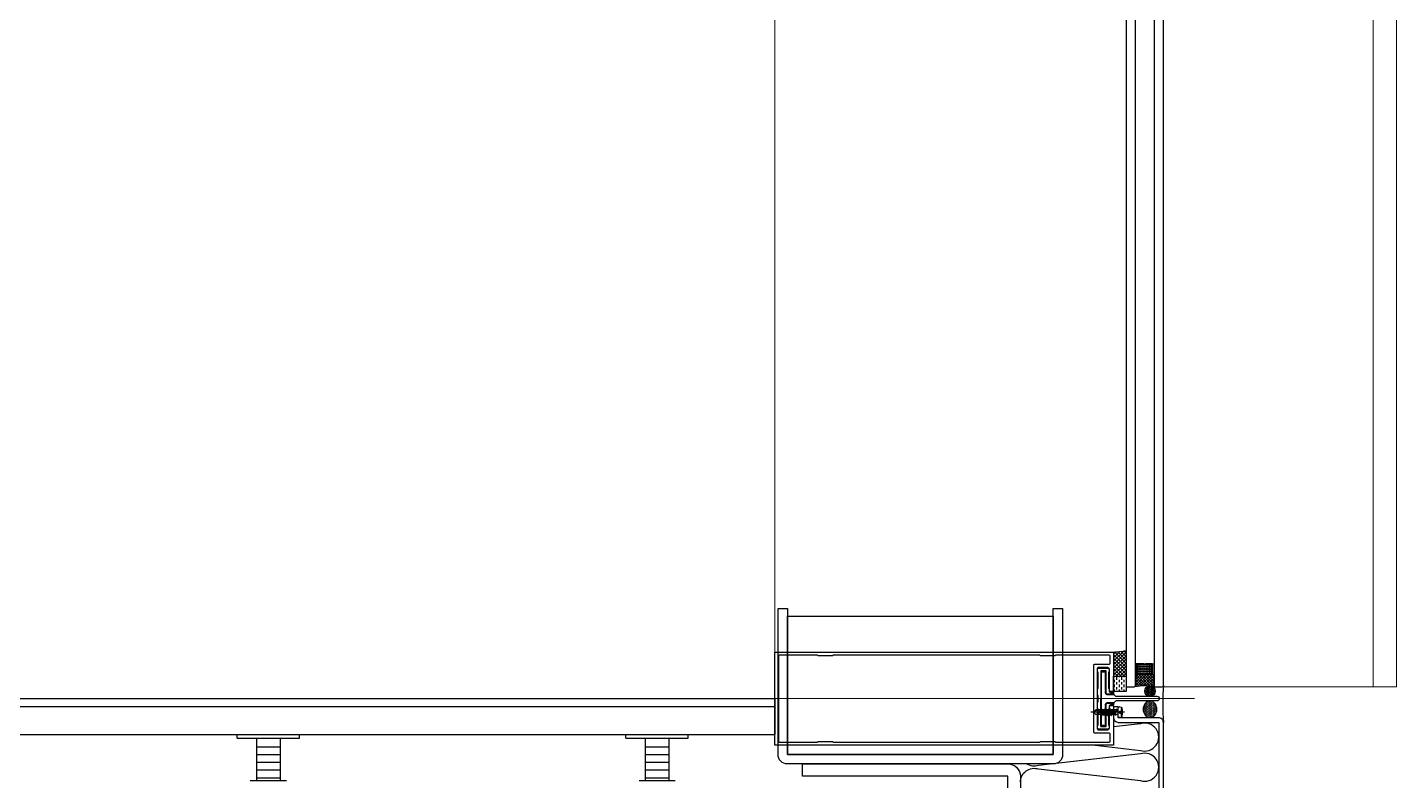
# Model space of a CAD drawing. Header units: millimetres. Extents: x 17311 to 801382, y -242618 to -104888.
# Drawn here: x 154165 to 155045, y -217761 to -217276 of the extents above; entities that cross this region are included whole.
import ezdxf

# ---------------------------------------------------------------- set-up
doc = ezdxf.new("R2010")
doc.units = ezdxf.units.MM
doc.header["$LTSCALE"] = 250
for name, pattern in [('CENTER', [50.8, 31.75, -6.35, 6.35, -6.35]), ('HIDDEN', [9.525, 6.35, -3.175]), ('HIDDEN2', [4.7625, 3.175, -1.5875])]:
    doc.linetypes.add(name, pattern=pattern)
for name, color, linetype in [('A-ELE-4', 4, 'Continuous'), ('A-ELE-8', 8, 'Continuous'), ('A-FIN', 6, 'Continuous'), ('A-WIN', 4, 'Continuous'), ('B-AR', 7, 'Continuous'), ('EXTRUSION', 7, 'Continuous'), ('GES', 7, 'Continuous'), ('GLASS', 7, 'Continuous'), ('ISL', 251, 'Continuous'), ('polyamide', 6, 'Continuous'), ('S-TEEL', 4, 'Continuous'), ('SCREW', 1, 'Continuous'), ('SEALANT', 252, 'Continuous'), ('W250', 7, 'Continuous'), ('하부', 6, 'Continuous')]:
    doc.layers.add(name, color=color, linetype=linetype)
doc.layers.add('A-WIN-ELE', color=8, linetype='Continuous', lineweight=9)
doc.layers.add('CEN', color=1, linetype='Continuous', lineweight=9)
pattern_1 = [(90, (81559.6663, 89232.96467), (-0.15875, 0.079375), [0, -0.15875])]

# ---------------------------------------------------------------- blocks, each defined once
blk = doc.blocks.new('PH-4-16')
at = {"layer": 'SCREW'}
for p, q in [((-1.51, 0), (-1.51, -0.97)), ((1.51, 0), (1.51, -1.59)), ((0.05, -0.87), (-2.01, -1.2)), ((2, -1.79), (-2.01, -2.45)), ((2, -3.03), (-2.01, -3.69)), ((2, -4.27), (-2.01, -4.93)), ((2, -5.51), (-2.01, -6.17)), ((2, -6.75), (-2.01, -7.41)), ((2, -7.99), (-2.01, -8.65)), ((-2, -1.27), (-1.51, -1.47)), ((-2, -2.51), (-1.51, -2.71)), ((-2, -3.75), (-1.51, -3.95)), ((-2, -4.99), (-1.51, -5.2)), ((-2, -6.24), (-1.51, -6.44)), ((-2, -7.48), (-1.51, -7.68)), ((-2, -8.72), (-1.51, -8.92)), ((-1.99, -1.17), (-1.51, -0.97)), ((-1.99, -2.41), (-1.51, -2.21)), ((-1.99, -3.65), (-1.51, -3.45)), ((-1.99, -4.89), (-1.51, -4.69)), ((-1.99, -6.13), (-1.51, -5.93)), ((-1.99, -7.37), (-1.51, -7.17)), ((-1.99, -8.61), (-1.51, -8.41)), ((0.07, -0.97), (-1.95, -1.3)), ((1.99, -1.89), (-1.95, -2.54)), ((1.99, -3.13), (-1.95, -3.78)), ((1.99, -4.37), (-1.95, -5.02)), ((1.99, -5.61), (-1.95, -6.26)), ((1.99, -6.86), (-1.95, -7.5)), ((1.99, -8.1), (-1.95, -8.75)), ((0.05, -0.87), (-1.51, -0.97)), ((0.07, -0.97), (-1.51, -1.47)), ((-1.51, -1.47), (-1.51, -2.21)), ((1.51, -1.59), (-1.51, -2.21)), ((1.51, -2.09), (-1.51, -2.71)), ((-1.51, -2.71), (-1.51, -3.45)), ((1.51, -2.83), (-1.51, -3.45)), ((1.51, -3.33), (-1.51, -3.95)), ((1.51, -4.07), (-1.51, -4.69)), ((1.51, -4.57), (-1.51, -5.2)), ((-1.51, -5.2), (-1.51, -5.93)), ((1.51, -5.31), (-1.51, -5.93)), ((1.51, -5.81), (-1.51, -6.44)), ((-1.51, -6.44), (-1.51, -7.17)), ((1.51, -6.55), (-1.51, -7.17)), ((1.51, -7.05), (-1.51, -7.68)), ((-1.51, -7.68), (-1.51, -8.41)), ((1.51, -7.79), (-1.51, -8.41)), ((1.51, -8.29), (-1.51, -8.92)), ((1.51, -1.59), (2, -1.79)), ((1.99, -1.89), (1.51, -2.09)), ((1.51, -2.09), (1.51, -2.83)), ((2, -3.03), (1.51, -2.83)), ((1.99, -3.13), (1.51, -3.33)), ((1.51, -3.33), (1.51, -4.07)), ((2, -4.27), (1.51, -4.07)), ((1.99, -4.37), (1.51, -4.57)), ((1.51, -4.57), (1.51, -5.31)), ((2, -5.51), (1.51, -5.31)), ((1.99, -5.61), (1.51, -5.81)), ((1.51, -5.81), (1.51, -6.55)), ((2, -6.75), (1.51, -6.55)), ((1.99, -6.86), (1.51, -7.05)), ((1.51, -7.05), (1.51, -7.79)), ((2, -7.99), (1.51, -7.79)), ((1.99, -8.1), (1.51, -8.29)), ((1.51, -8.29), (1.51, -9.03)), ((2, -9.23), (-2.01, -9.89)), ((2, -10.47), (-2.01, -11.13)), ((-2, -9.96), (-1.51, -10.16)), ((-2, -11.2), (-1.51, -11.4)), ((-1.99, -9.85), (-1.51, -9.66)), ((-1.99, -11.09), (-1.51, -10.9)), ((1.99, -9.34), (-1.95, -9.99)), ((1.99, -10.58), (-1.95, -11.23)), ((-1.51, -8.92), (-1.51, -9.66)), ((1.51, -9.03), (-1.51, -9.66)), ((1.51, -9.53), (-1.51, -10.16)), ((-1.51, -10.16), (-1.51, -10.9)), ((1.51, -10.27), (-1.51, -10.9)), ((1.51, -10.77), (-1.51, -11.4)), ((-1.51, -11.4), (-1.51, -14.46)), ((-1.51, -14.46), (-1.14, -14.46)), ((0, -16), (-1.51, -14.46)), ((-1.14, -12.61), (-1.14, -14.46)), ((-1.14, -14.46), (0, -16)), ((0, -16), (1.51, -14.49)), ((1.51, -14.49), (0.4, -12.23)), ((2, -9.23), (1.51, -9.03)), ((1.99, -9.34), (1.51, -9.53)), ((1.51, -9.53), (1.51, -10.27)), ((2, -10.47), (1.51, -10.27)), ((1.99, -10.58), (1.51, -10.77)), ((1.51, -10.77), (1.51, -14.49))]:
    blk.add_line(p, q, dxfattribs=at)
at = {"layer": 'SCREW', "color": 1, "linetype": 'CENTER'}
blk.add_line((0, 3.95), (0, -17.67), dxfattribs=at)
at = {"layer": 'SCREW', "linetype": 'HIDDEN2'}
blk.add_line((-1.51, -3.95), (-1.51, -4.69), dxfattribs=at)
at = {"layer": 'SCREW'}
blk.add_lwpolyline([(3.48, 0.99), (3.48, 0), (-3.48, 0), (-3.48, 0.99, -0.336479), (-2.53, 2.23, -0.138717), (2.53, 2.23, -0.336479)], format="xyb", close=True, dxfattribs=at)
blk.add_lwpolyline([(-2.53, 2.23), (-2.31, 2.03), (-2.06, 1.94), (-1.79, 1.92), (-1.52, 1.95), (-1.25, 2.02), (-1.01, 2.09), (-0.81, 2.13), (-0.65, 2.14), (-0.55, 2.08), (-0.5, 1.96), (-0.49, 1.8), (-0.49, 1.61), (-0.51, 1.41), (-0.52, 1.2), (-0.51, 1.01), (-0.47, 0.84), (-0.39, 0.71), (-0.28, 0.61), (-0.14, 0.55), (0, 0.53), (0.14, 0.55), (0.28, 0.61), (0.39, 0.71), (0.47, 0.84), (0.51, 1.01), (0.52, 1.2), (0.51, 1.41), (0.49, 1.61), (0.49, 1.8), (0.5, 1.96), (0.55, 2.08), (0.65, 2.14), (0.81, 2.13), (1.01, 2.09), (1.25, 2.02), (1.52, 1.95), (1.79, 1.92), (2.06, 1.94), (2.31, 2.03), (2.53, 2.23)], dxfattribs=at)
for centre, radius, start, end in [((-1.92, -1.23), 0.0931, 139.86612, 209.92465), ((-1.92, -2.47), 0.0931, 139.86612, 209.92465), ((-1.92, -3.71), 0.0931, 139.86612, 209.92465), ((-1.92, -4.95), 0.0931, 139.86612, 209.92465), ((-1.92, -6.19), 0.0931, 139.86612, 209.92465), ((-1.92, -7.43), 0.0931, 139.86612, 209.92465), ((-1.92, -8.67), 0.0931, 139.86612, 209.92465), ((0.03, -0.92), 0.0605, 310.72712, 69.31493), ((1.92, -1.83), 0.0931, 319.86612, 29.92465), ((1.92, -3.07), 0.0931, 319.86612, 29.92465), ((1.92, -4.31), 0.0931, 319.86612, 29.92465), ((1.92, -5.55), 0.0931, 319.86612, 29.92465), ((1.92, -6.8), 0.0931, 319.86612, 29.92465), ((1.92, -8.04), 0.0931, 319.86612, 29.92465), ((-1.92, -9.91), 0.0931, 139.86612, 209.92465), ((-1.92, -11.15), 0.0931, 139.86612, 209.92465), ((-0.33, -12.61), 0.815, 27.36497, 180), ((1.92, -9.28), 0.0931, 319.86612, 29.92465), ((1.92, -10.52), 0.0931, 319.86612, 29.92465)]:
    blk.add_arc(centre, radius, start, end, dxfattribs=at)
blk = doc.blocks.new('A$C4f50ee67')
at = {"layer": 'GLASS', "transparency": 33554687}
h = blk.add_hatch(dxfattribs=at)
h.set_pattern_fill('ANSI37', color=253, scale=10, angle=90, style=0)
h.set_pattern_definition([(315, (-482.3626, 2021.3178), (0.8838835, 0.8838835), []), (45, (-482.3626, 2021.3178), (-0.8838835, 0.8838835), [])])
h.paths.add_polyline_path([(-202, 8.5, 0.198912), (-201.71, 7.79, 0.112366), (-214.29, 7.79, 0.198912), (-214, 8.5), (-214, 15.5), (-212.95, 15.5), (-212.95, 16.2, 0.414214), (-212.25, 15.5), (-203.75, 15.5, 0.414035), (-203.05, 16.2), (-203.05, 15.5), (-202, 15.5)])
at = {"layer": 'SEALANT', "transparency": 33554687}
h = blk.add_hatch(dxfattribs=at)
h.set_pattern_fill('ANSI37', color=253, scale=0.5)
h.set_pattern_definition([(225, (58217.0189, -22344.7967), (1.122532015, -1.122532015), []), (315, (58217.0189, -22344.7967), (1.122532015, 1.122532015), [])])
h.paths.add_polyline_path([(-188, 14.5), (-196, 14.5), (-196, 31, 0.032752), (-188, 30)])
at = {"layer": 'SEALANT'}
h = blk.add_hatch(dxfattribs=at)
h.set_pattern_fill('DASH', color=253, scale=0.5, angle=90, style=0)
h.set_pattern_definition([(270, (-24036.0779, 66483.7451), (1.5875, -1.5875), [1.5875, -1.5875])])
h.paths.add_polyline_path([(-188, 14.5), (-196, 14.5), (-196, 4.5), (-188, 4.5)])
h = blk.add_hatch(dxfattribs=at)
h.set_pattern_fill('DOTS', color=8, scale=10, angle=248.1986)
h.set_pattern_definition([(248.1986, (-86558.2096, -35092.0081), (0.464238432, -0.5222680618), [0, -0.625])])
edge = h.paths.add_edge_path()
edge.add_ellipse((-211.4, 4.87), major_axis=(0, 3.37), ratio=1, start_angle=0, end_angle=360, ccw=False)
at = {"layer": 'SEALANT', "transparency": 33554687}
h = blk.add_hatch(dxfattribs=at)
h.set_pattern_fill('DOTS', color=253, scale=0.1, angle=90)
h.set_pattern_definition(pattern_1)
h.paths.add_polyline_path([(-187.92, 2.75), (-186.1, 2.75), (-186.1, 2.95), (-186.1, 3.84), (-186.1, 4.5), (-187.5, 4.5, -0.362029), (-187.99, 4.91, -0.057613), (-188.29, 2.46), (-188.06, 2.69, -0.198912)])
h = blk.add_hatch(dxfattribs=at)
h.set_pattern_fill('DOTS', color=253, scale=0.1, angle=270)
h.set_pattern_definition(pattern_1)
h.paths.add_polyline_path([(-187.92, -2.75), (-186.1, -2.75), (-186.1, -2.95), (-186.1, -3.84), (-186.1, -4.5), (-187.5, -4.5, 0.362029), (-187.99, -4.91, 0.057613), (-188.29, -2.46), (-188.06, -2.69, 0.198912)])
at = {"layer": 'B-AR'}
for points in [[(-185.3, 19, -0.414214), (-184.3, 20), (-178, 20, -0.414214), (-177.5, 19.5), (-177.5, -19.5, -0.414214), (-178, -20), (-184.3, -20, -0.414214), (-185.3, -19), (-185.3, -4.7, 0.414214), (-185.5, -4.5), (-187.5, -4.5, 0.414214), (-188, -5), (-188, -30), (30, -30), (30, 30), (-188, 30), (-188, 5, 0.414214), (-187.5, 4.5), (-185.5, 4.5, 0.414214), (-185.3, 4.7)], [(-150.6, -28), (-185.2, -28, -0.414214), (-185.7, -27.5), (-185.7, -22.7, -0.414214), (-185.2, -22.2), (-175.8, -22.2, 0.414214), (-175.3, -21.7), (-175.3, 21.7, 0.414214), (-175.8, 22.2), (-185.2, 22.2, -0.414214), (-185.7, 22.7), (-185.7, 27.5, -0.414214), (-185.2, 28), (-150.6, 28), (-150.1, 27.5), (-140.9, 27.5), (-140.4, 28), (-7.6, 28), (-7.1, 27.5), (2.1, 27.5), (2.6, 28), (27, 28, -0.414214), (27.5, 27.5), (27.5, -27.5, -0.414214), (27, -28), (2.6, -28), (2.1, -27.5), (-7.1, -27.5), (-7.6, -28), (-140.4, -28), (-140.9, -27.5), (-150.1, -27.5)], [(-183.6, -2.75, -0.414214), (-182.6, -3.75), (-182.6, -4.63, 0.298217), (-182.9, -5.09, 0.298217), (-182.6, -5.55), (-182.6, -16.34, 0.298217), (-182.9, -16.8, 0.414214), (-182.4, -17.3), (-180.4, -17.3, 0.414214), (-179.9, -16.8, 0.236068), (-180.1, -16.4), (-180.1, -0.4, 0.236068), (-179.9, 0, 0.236068), (-180.1, 0.4), (-180.1, 16.4, 0.236068), (-179.9, 16.8, 0.414214), (-180.4, 17.3), (-182.4, 17.3, 0.414214), (-182.9, 16.8, 0.298217), (-182.6, 16.34), (-182.6, 5.55, 0.298217), (-182.9, 5.09, 0.298217), (-182.6, 4.63), (-182.6, 3.75, -0.414214), (-183.6, 2.75), (-187.92, 2.75, 0.198912), (-188.06, 2.69), (-188.96, 1.79, -0.198911), (-189.66, 1.5), (-215.8, 1.5, 0.414214), (-217.3, 0, 0.414214), (-215.8, -1.5), (-189.66, -1.5, -0.198912), (-188.96, -1.79), (-188.29, -2.46, 0.198912), (-187.59, -2.75)]]:
    blk.add_lwpolyline(points, format="xyb", close=True, dxfattribs=at)
at = {"layer": 'CEN', "ltscale": 0.005}
blk.add_line((50, 0), (-240, 0), dxfattribs=at)
at = {"layer": 'GLASS', "color": 1, "linetype": 'Continuous'}
for p, q in [((-213.25, 15.5, 0), (-213.25, 22.5, 0)), ((-202.75, 15.5, 0), (-202.75, 22.5, 0))]:
    blk.add_line(p, q, dxfattribs=at)
at = {"layer": 'GLASS', "color": 1, "linetype": 'Continuous', "elevation": 0}
for points in [[(-212.95, 15.5), (-212.95, 22.5), (-214, 22.5), (-214, 15.5)], [(-203.05, 15.5), (-203.05, 22.5), (-202, 22.5), (-202, 15.5)]]:
    blk.add_lwpolyline(points, close=True, dxfattribs=at)
for points in [[(-203.05, 16.2, -0.414214), (-203.75, 15.5), (-212.25, 15.5, -0.414214), (-212.95, 16.2), (-212.95, 22, -0.414214), (-212.45, 22.5), (-208.5, 22.5), (-208, 22), (-207.5, 22.5), (-203.55, 22.5, -0.414214), (-203.05, 22), (-203.05, 16.2)], [(-203.55, 16.2), (-203.55, 21.8, 0.414214), (-203.75, 22), (-212.25, 22, 0.414214), (-212.45, 21.8), (-212.45, 16.2, 0.414214), (-212.25, 16), (-203.75, 16, 0.414214), (-203.55, 16.2)]]:
    blk.add_lwpolyline(points, format="xyb", dxfattribs=at)
blk.add_lwpolyline([(-202, 8.5, 0.198912), (-201.71, 7.79, 0.112366), (-214.29, 7.79, 0.198912), (-214, 8.5), (-214, 15.5), (-212.95, 15.5), (-212.95, 16.2, 0.414214), (-212.25, 15.5), (-203.75, 15.5, 0.414035), (-203.05, 16.2), (-203.05, 15.5), (-202, 15.5)], format="xyb", close=True, dxfattribs=at)
at = {"layer": 'GLASS', "color": 8, "linetype": 'Continuous'}
for centre in [(-211.63, 21.25, 0), (-211.63, 19.75, 0), (-211.63, 18.25, 0), (-210.25, 21.25, 0), (-210.25, 19.75, 0), (-210.25, 18.25, 0), (-208.75, 21.25, 0), (-208.75, 19.75, 0), (-208.75, 18.25, 0), (-207.25, 21.25, 0), (-207.25, 19.75, 0), (-207.25, 18.25, 0), (-205.75, 21.25, 0), (-205.75, 19.75, 0), (-205.75, 18.25, 0), (-204.25, 21.25, 0), (-204.25, 19.75, 0), (-204.25, 18.25, 0), (-211.63, 16.75, 0), (-210.25, 16.75, 0), (-208.75, 16.75, 0), (-207.25, 16.75, 0), (-205.75, 16.75, 0), (-204.25, 16.75, 0)]:
    blk.add_circle(centre, 0.65, dxfattribs=at)
at = {"layer": 'polyamide', "color": 5}
blk.add_lwpolyline([(-179.7, -17.85), (-179.7, 0), (-179.7, -17.85), (-183.1, -17.85), (-183.1, -3.45), (-183.6, -2.95), (-186.1, -2.95), (-186.1, -3.84), (-185.6, -4.34), (-185.1, -4.34), (-185.1, -6.4), (-184.8, -6.7), (-184.8, -16.99), (-185.1, -16.99), (-185.1, -19.05), (-184.6, -19.55), (-178.2, -19.55), (-177.7, -19.05), (-177.7, -16.99), (-178, -16.99), (-178, -6.5), (-177.7, -6.5), (-177.7, -2), (-178, -2), (-178, 2), (-177.7, 2), (-177.7, 6.49), (-178, 6.49), (-178, 16.99), (-177.7, 16.99), (-177.7, 19.05), (-178.2, 19.55), (-184.6, 19.55), (-185.1, 19.05), (-185.1, 16.99), (-184.8, 16.99), (-184.8, 6.7), (-185.1, 6.4), (-185.1, 4.34), (-185.6, 4.34), (-186.1, 3.84), (-186.1, 2.95), (-183.6, 2.95), (-183.1, 3.45), (-183.1, 17.85), (-179.7, 17.85), (-179.7, 0)], dxfattribs=at)
at = {"layer": 'SEALANT', "color": 4}
blk.add_lwpolyline([(-188, 30, -0.032752), (-196, 31)], format="xyb", dxfattribs=at)
blk.add_lwpolyline([(-188, 14.5), (-196, 14.5), (-196, 4.5), (-188, 4.5)], close=True, dxfattribs=at)
at = {"layer": 'SEALANT', "color": 8}
for centre, start, end in [((-199.39, 5.06), 346.77836, 359.22451), ((-199.39, -5.06), 0.77549, 13.22164)]:
    blk.add_arc(centre, 11.4, start, end, dxfattribs=at)
at = {"layer": 'SEALANT', "color": 4, "extrusion": (0, 0, -1)}
blk.add_ellipse((-211.4, 4.87, 0), major_axis=(0, 3.37), ratio=1, dxfattribs=at)
blk = doc.blocks.new('*U106')
at = {"layer": 'A-ELE-4'}
blk.add_line((-11, 0), (10141.93, 0), dxfattribs=at)
at = {"layer": 'A-ELE-8'}
for p, q in [((10141.93, 0), (10141.93, -23)), ((-11, -5), (10141.93, -5)), ((-11, -23), (10141.93, -23))]:
    blk.add_line(p, q, dxfattribs=at)
blk = doc.blocks.new('*U107')
at = {"layer": 'GES', "color": 8}
for p, q in [((48845.02, 2016.98, 0), (48845.02, 2019.48, 0)), ((48845.02, 2019.48, 0), (48884.99, 2019.48, 0)), ((48845.02, 2016.98, 0), (48884.99, 2016.98, 0)), ((48857.43, 2016.98, 0), (48857.43, 2007.2, 0)), ((48872.57, 2016.98, 0), (48872.57, 2007.2, 0)), ((48884.99, 2016.98, 0), (48884.99, 2019.48, 0)), ((49095.02, 2016.98, 0), (49095.02, 2019.48, 0)), ((49095.02, 2019.48, 0), (49134.99, 2019.48, 0)), ((49095.02, 2016.98, 0), (49134.99, 2016.98, 0)), ((49107.43, 2016.98, 0), (49107.43, 2007.2, 0)), ((49122.57, 2016.98, 0), (49122.57, 2007.2, 0)), ((49134.99, 2016.98, 0), (49134.99, 2019.48, 0)), ((48857.43, 2013.62, 0), (48857.43, 1989.71, 0)), ((48857.43, 2011.57, 0), (48872.57, 2011.57, 0)), ((48857.43, 2011.56, 0), (48872.57, 2011.56, 0)), ((48872.57, 2013.62, 0), (48872.57, 1989.71, 0)), ((49107.43, 2013.62, 0), (49107.43, 1989.71, 0)), ((49107.43, 2011.57, 0), (49122.57, 2011.57, 0)), ((49107.43, 2011.56, 0), (49122.57, 2011.56, 0)), ((49122.57, 2013.62, 0), (49122.57, 1989.71, 0)), ((48857.43, 2006.57, 0), (48872.57, 2006.57, 0)), ((48857.43, 2006.56, 0), (48872.57, 2006.56, 0)), ((48857.43, 2001.57, 0), (48872.57, 2001.57, 0)), ((48857.43, 2001.57, 0), (48872.57, 2001.57, 0)), ((49107.43, 2006.57, 0), (49122.57, 2006.57, 0)), ((49107.43, 2006.56, 0), (49122.57, 2006.56, 0)), ((49107.43, 2001.57, 0), (49122.57, 2001.57, 0)), ((49107.43, 2001.57, 0), (49122.57, 2001.57, 0)), ((48857.43, 1996.57, 0), (48872.57, 1996.57, 0)), ((48857.43, 1996.57, 0), (48872.57, 1996.57, 0)), ((48857.43, 1991.57, 0), (48872.57, 1991.57, 0)), ((48857.43, 1991.57, 0), (48872.57, 1991.57, 0)), ((49107.43, 1996.57, 0), (49122.57, 1996.57, 0)), ((49107.43, 1996.57, 0), (49122.57, 1996.57, 0)), ((49107.43, 1991.57, 0), (49122.57, 1991.57, 0)), ((49107.43, 1991.57, 0), (49122.57, 1991.57, 0)), ((48853.41, 1989.71, 0), (48857.57, 1989.71, 0)), ((48857.57, 1989.71, 0), (48872.57, 1989.71, 0)), ((48859.24, 1989.71, 0), (48870.9, 1989.71, 0)), ((48872.57, 1989.71, 0), (48876.74, 1989.71, 0)), ((49103.41, 1989.71, 0), (49107.57, 1989.71, 0)), ((49107.57, 1989.71, 0), (49122.57, 1989.71, 0)), ((49109.24, 1989.71, 0), (49120.9, 1989.71, 0)), ((49122.57, 1989.71, 0), (49126.74, 1989.71, 0))]:
    blk.add_line(p, q, dxfattribs=at)
blk = doc.blocks.new('A$C49763ce3')
at = {"layer": 'A-FIN', "elevation": 0}
blk.add_lwpolyline([(-250, -952), (-250, 84.75, -0.414214), (-247, 87.75), (-221, 87.75), (-221, 94.75), (-218, 94.75), (-218, 87.75, -0.414214), (-221, 84.75), (-247, 84.75), (-247, -952)], format="xyb", dxfattribs=at)
at = {"layer": 'ISL', "elevation": 0}
for points in [[(-206.15, 70), (-235.24, 66.7, -1.372593), (-235.24, 83.83), (-218, 81.87)], [(-158, 46.16, 0.509267), (-169.76, 54.73), (-235.24, 47.3, -1.372593), (-235.24, 64.43), (-169.76, 57, 0.225032), (-162.12, 58)]]:
    blk.add_lwpolyline(points, format="xyb", dxfattribs=at)
at = {"layer": 'S-TEEL', "color": 8, "linetype": 'HIDDEN', "ltscale": 2, "elevation": 0}
for points in [[(-179.16, 84), (-179.16, 158), (-185.16, 158), (-185.16, 84)], [(-2.16, 84), (-2.16, 158), (-8.16, 158), (-8.16, 84)]]:
    blk.add_lwpolyline(points, dxfattribs=at)
blk.add_lwpolyline([(-179.16, 64), (-8.16, 64), (-8.16, 153), (-179.16, 153)], close=True, dxfattribs=at)
at = {"layer": 'S-TEEL', "elevation": 0}
blk.add_lwpolyline([(-185.16, 84), (-185.16, 64, 0.414214), (-179.16, 58), (-8.16, 58, 0.414214), (-2.16, 64), (-2.16, 84)], format="xyb", dxfattribs=at)
blk.add_lwpolyline([(-8.16, 84), (-8.16, 64), (-179.16, 64), (-179.16, 84)], dxfattribs=at)
at = {"layer": 'S-TEEL'}
blk.add_lwpolyline([(-150, -112), (-150, 50), (-18, 50), (-18, 58), (-150, 58, 0.414214), (-158, 50), (-158, -112)], format="xyb", close=True, dxfattribs=at)
at = {"layer": 'EXTRUSION', "xscale": -1.000000000000001, "rotation": 90}
blk.add_blockref('PH-4-16', (-221, 91.25, 0), dxfattribs=at)

msp = doc.modelspace()

# ---------------------------------------------------------------- hatches: boundary and pattern name
at = {"layer": 'SEALANT'}
h = msp.add_hatch(dxfattribs=at)
h.set_pattern_fill('DOTS', color=8, scale=10, angle=248.1986)
h.set_pattern_definition([(248.1986, (68701.028, -252802.93116), (0.464238432, -0.5222680618), [0, -0.625])])
edge = h.paths.add_edge_path()
edge.add_ellipse((154886.65, -217715.28), major_axis=(0, -5.37), ratio=0.819603, start_angle=0, end_angle=360, ccw=False)

# ---------------------------------------------------------------- linework, layer by layer
at = {"layer": 'A-WIN', "elevation": 0}
for points in [[(154871.25, -217699.91, 0.414214), (154872.25, -217700.91), (154876.25, -217700.91, 0.414214), (154877.25, -217699.91), (154877.25, -216816.91, 0.414214), (154876.25, -216815.91), (154872.25, -216815.91, 0.414214), (154871.25, -216816.91)], [(154889.25, -217699.91, 0.414214), (154890.25, -217700.91), (154894.25, -217700.91, 0.414214), (154895.25, -217699.91), (154895.25, -216816.91, 0.414214), (154894.25, -216815.91), (154890.25, -216815.91, 0.414214), (154889.25, -216816.91)]]:
    msp.add_lwpolyline(points, format="xyb", close=True, dxfattribs=at)
at = {"layer": 'A-WIN-ELE'}
msp.add_line((155030.25, -209728.37), (155030.25, -217700.91), dxfattribs=at)
at = {"layer": 'A-WIN-ELE', "elevation": 0}
msp.add_lwpolyline([(154895.25, -217700.91), (155045.25, -217700.91), (155045.25, -209728.37), (154895.25, -209728.37)], close=True, dxfattribs=at)
msp.add_lwpolyline([(154645.25, -217678.41), (154645.25, -212388.41)], dxfattribs=at)
at = {"layer": 'SEALANT', "color": 4, "elevation": 0}
msp.add_lwpolyline([(154895.25, -217699.91, 0.036427), (154895.25, -217723.66)], format="xyb", dxfattribs=at)
at = {"layer": 'SEALANT', "color": 4, "extrusion": (0, 0, -1)}
msp.add_ellipse((154886.65, -217715.28), major_axis=(0, -5.37), ratio=0.819603, dxfattribs=at)

# ---------------------------------------------------------------- block references
at = {"layer": 'EXTRUSION', "rotation": 270}
msp.add_blockref('PH-4-16', (154866.25, -217717.16, 0), dxfattribs=at)
at = {"layer": 'GES'}
msp.add_blockref('*U106', (144503.32, -217708.41), dxfattribs=at)
at = {"layer": 'GES', "color": 2, "linetype": 'Continuous'}
msp.add_blockref('*U107', (105454.59, -219750.89), dxfattribs=at)
at = {"layer": 'W250', "xscale": -1}
msp.add_blockref('A$C4f50ee67', (154675.25, -217708.41, 0), dxfattribs=at)
at = {"layer": '하부', "xscale": -1}
msp.add_blockref('A$C49763ce3', (154645.25, -217808.41), dxfattribs=at)

doc.saveas('drawing.dxf')
